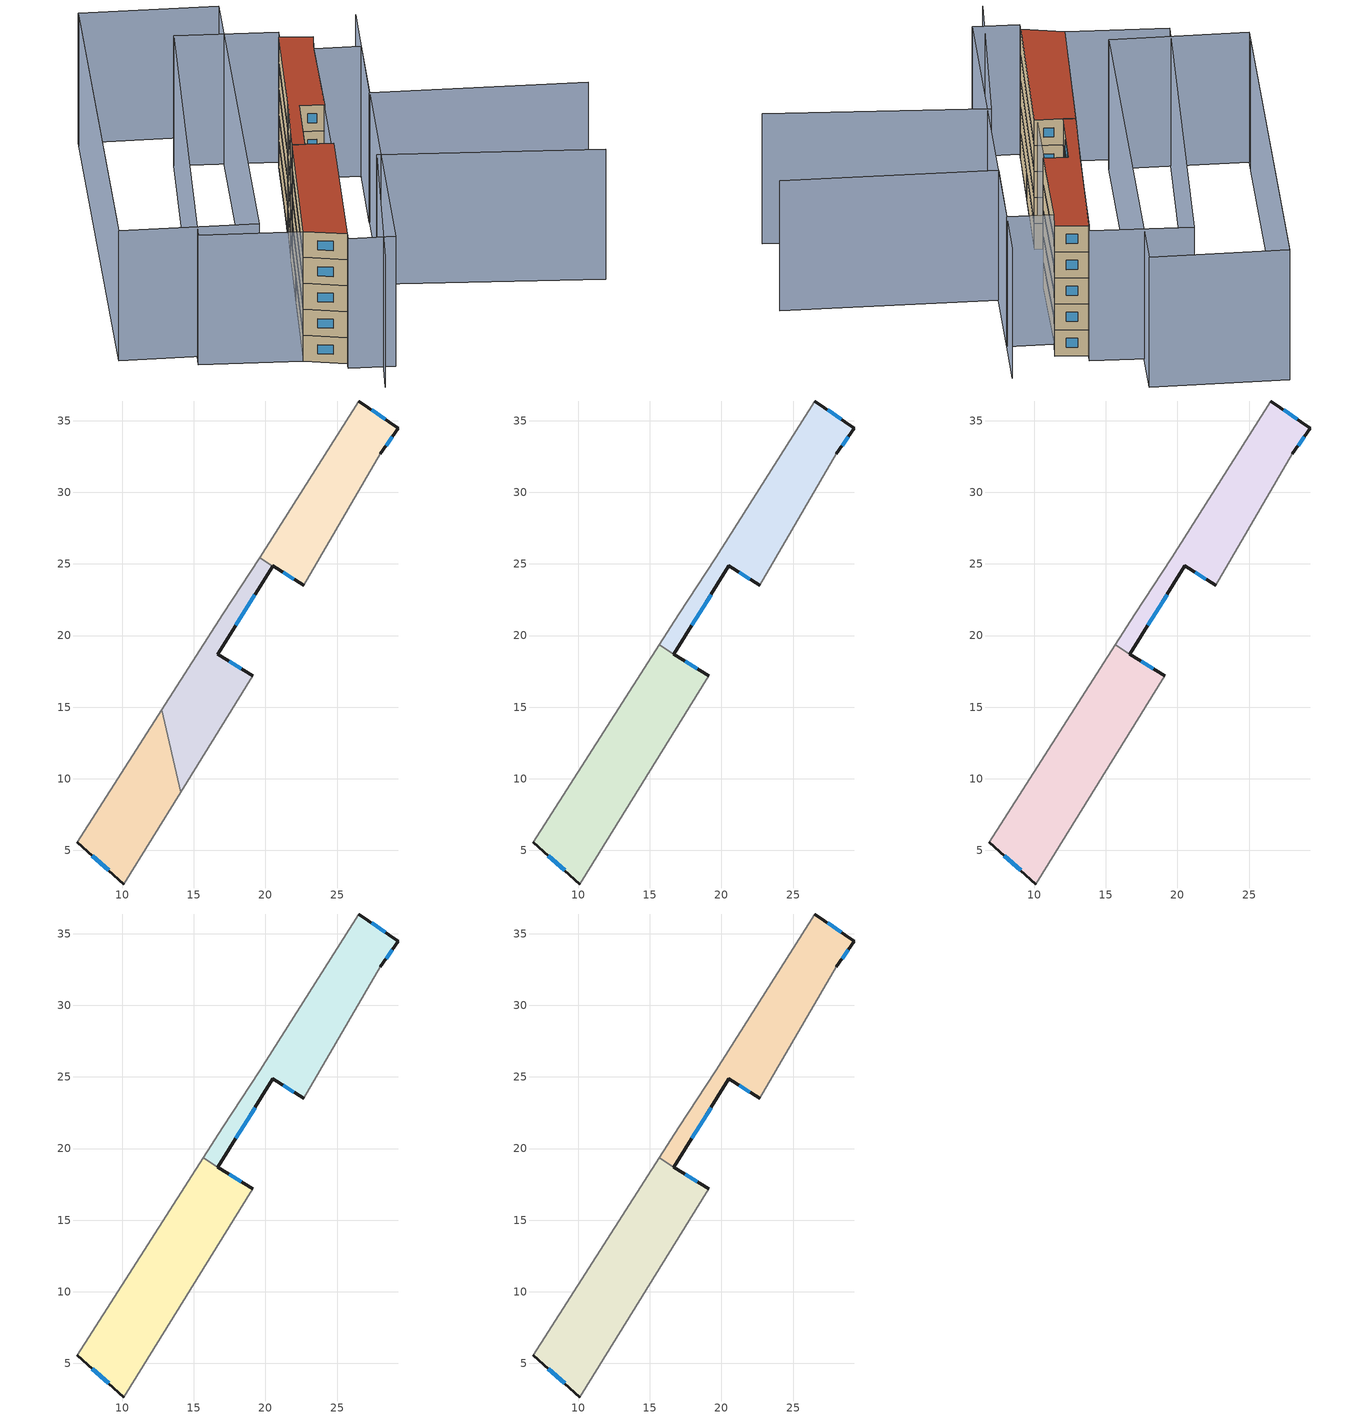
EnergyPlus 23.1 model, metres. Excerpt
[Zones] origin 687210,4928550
1988e5ef4fea53e4_F0_dwelling_0
 floor ground (EU_floor_Construction): 12.77,14.82 14.1,9.06 10.13,2.66 6.87,5.57 z0
 wall outside (EU_wall_Construction): 6.87,5.57 10.13,2.66 z0:3
 wall adiabatic (EU_wall_Construction): 10.13,2.66 14.1,9.06 / 12.77,14.82 6.87,5.57 z0:3
 wall to 1988e5ef4fea53e4_F0_dwelling_1 (EU_wall_Construction): 14.1,9.06 12.77,14.82 z0:3
 window (EU_Window_Construction): 7.93,4.62 9.07,3.6 z0.98:2.02
1988e5ef4fea53e4_F0_dwelling_1
 floor ground (EU_floor_Construction): 20.53,24.85 16.67,18.71 19.12,17.17 14.1,9.06 12.77,14.82 17.02,21.49 19.6,25.43 z0
 wall outside (EU_wall_Construction): 19.12,17.17 16.67,18.71 20.53,24.85 z0:3
 wall adiabatic (EU_wall_Construction): 19.6,25.43 17.02,21.49 12.77,14.82 / 14.1,9.06 19.12,17.17 z0:3
 wall to 1988e5ef4fea53e4_F0_dwelling_2 (EU_wall_Construction): 20.53,24.85 19.6,25.43 z0:3
 window (EU_Window_Construction): 17.93,20.7 19.27,22.85 / 18.32,17.67 17.47,18.21 z0.98:2.02
1988e5ef4fea53e4_F0_dwelling_2
 floor ground (EU_floor_Construction): 29.27,34.46 28.02,32.67 22.68,23.5 19.61,25.44 26.51,36.37 z0
 wall outside (EU_wall_Construction): 28.02,32.67 29.27,34.46 26.51,36.37 / 20.53,24.86 22.68,23.5 z0:3
 wall adiabatic (EU_wall_Construction): 26.51,36.37 19.61,25.45 / 22.68,23.5 28.02,32.67 z0:3
 window (EU_Window_Construction): 28.37,35.08 27.41,35.75 / 28.43,33.26 28.86,33.88 / 21.23,24.42 21.98,23.94 z0.98:2.02
1988e5ef4fea53e4_F1_dwelling_0
 floor to 1988e5ef4fea53e4_F0_dwelling_0 (EU_floor_Construction): 12.77,14.82 14.1,9.06 10.13,2.66 6.87,5.57 z3
 floor to 1988e5ef4fea53e4_F0_dwelling_1 (EU_floor_Construction): 19.12,17.17 14.1,9.06 12.77,14.82 15.65,19.34 z3
 wall outside (EU_wall_Construction): 6.87,5.57 10.13,2.66 / 19.12,17.17 16.67,18.7 z3:6
 wall adiabatic (EU_wall_Construction): 15.65,19.34 6.87,5.57 / 10.13,2.66 19.12,17.17 z3:6
 wall to 1988e5ef4fea53e4_F1_dwelling_1 (EU_wall_Construction): 16.67,18.7 15.65,19.34 z3:6
 window (EU_Window_Construction): 7.93,4.62 9.07,3.6 / 18.32,17.67 17.47,18.21 z3.98:5.02
1988e5ef4fea53e4_F1_dwelling_1
 floor to 1988e5ef4fea53e4_F0_dwelling_1 (EU_floor_Construction): 20.53,24.85 16.67,18.71 15.66,19.34 17.02,21.49 19.6,25.43 z3
 floor to 1988e5ef4fea53e4_F0_dwelling_2 (EU_floor_Construction): 29.27,34.46 28.02,32.67 22.68,23.5 19.61,25.44 26.51,36.37 z3
 wall outside (EU_wall_Construction): 28.02,32.67 29.27,34.46 26.51,36.37 / 16.67,18.71 20.53,24.86 22.68,23.5 z3:6
 wall adiabatic (EU_wall_Construction): 26.51,36.37 19.61,25.45 17.02,21.49 15.66,19.34 / 22.68,23.5 28.02,32.67 z3:6
 window (EU_Window_Construction): 28.37,35.08 27.41,35.75 / 28.43,33.26 28.86,33.88 / 21.23,24.42 21.98,23.94 / 17.93,20.71 19.28,22.85 z3.98:5.02
1988e5ef4fea53e4_F2_dwelling_0
 floor to 1988e5ef4fea53e4_F1_dwelling_0 (EU_floor_Construction): 19.12,17.17 10.13,2.66 6.87,5.57 15.65,19.34 z6
 wall outside (EU_wall_Construction): 6.87,5.57 10.13,2.66 / 19.12,17.17 16.67,18.7 z6:9
 wall adiabatic (EU_wall_Construction): 15.65,19.34 6.87,5.57 / 10.13,2.66 19.12,17.17 z6:9
 wall to 1988e5ef4fea53e4_F2_dwelling_1 (EU_wall_Construction): 16.67,18.7 15.65,19.34 z6:9
 window (EU_Window_Construction): 7.93,4.62 9.07,3.6 / 18.32,17.67 17.47,18.21 z6.98:8.02
1988e5ef4fea53e4_F2_dwelling_1
 floor to 1988e5ef4fea53e4_F1_dwelling_1 (EU_floor_Construction): 29.27,34.46 28.02,32.67 22.68,23.5 20.53,24.86 16.67,18.71 15.66,19.34 17.02,21.49 19.61,25.45 26.51,36.37 z6
 wall outside (EU_wall_Construction): 28.02,32.67 29.27,34.46 26.51,36.37 / 16.67,18.71 20.53,24.86 22.68,23.5 z6:9
 wall adiabatic (EU_wall_Construction): 26.51,36.37 19.61,25.45 17.02,21.49 15.66,19.34 / 22.68,23.5 28.02,32.67 z6:9
 window (EU_Window_Construction): 28.37,35.08 27.41,35.75 / 28.43,33.26 28.86,33.88 / 21.23,24.42 21.98,23.94 / 17.93,20.71 19.28,22.85 z6.98:8.02
1988e5ef4fea53e4_F3_dwelling_0
 floor to 1988e5ef4fea53e4_F2_dwelling_0 (EU_floor_Construction): 19.12,17.17 10.13,2.66 6.87,5.57 15.65,19.34 z9
 wall outside (EU_wall_Construction): 6.87,5.57 10.13,2.66 / 19.12,17.17 16.67,18.7 z9:12
 wall adiabatic (EU_wall_Construction): 15.65,19.34 6.87,5.57 / 10.13,2.66 19.12,17.17 z9:12
 wall to 1988e5ef4fea53e4_F3_dwelling_1 (EU_wall_Construction): 16.67,18.7 15.65,19.34 z9:12
 window (EU_Window_Construction): 7.93,4.62 9.07,3.6 / 18.32,17.67 17.47,18.21 z9.98:11.02
1988e5ef4fea53e4_F3_dwelling_1
 floor to 1988e5ef4fea53e4_F2_dwelling_1 (EU_floor_Construction): 29.27,34.46 28.02,32.67 22.68,23.5 20.53,24.86 16.67,18.71 15.66,19.34 17.02,21.49 19.61,25.45 26.51,36.37 z9
 wall outside (EU_wall_Construction): 28.02,32.67 29.27,34.46 26.51,36.37 / 16.67,18.71 20.53,24.86 22.68,23.5 z9:12
 wall adiabatic (EU_wall_Construction): 26.51,36.37 19.61,25.45 17.02,21.49 15.66,19.34 / 22.68,23.5 28.02,32.67 z9:12
 window (EU_Window_Construction): 28.37,35.08 27.41,35.75 / 28.43,33.26 28.86,33.88 / 21.23,24.42 21.98,23.94 / 17.93,20.71 19.28,22.85 z9.98:11.02
1988e5ef4fea53e4_F4_dwelling_0
 floor to 1988e5ef4fea53e4_F3_dwelling_0 (EU_floor_Construction): 19.12,17.17 10.13,2.66 6.87,5.57 15.65,19.34 z12
 wall outside (EU_wall_Construction): 6.87,5.57 10.13,2.66 / 19.12,17.17 16.67,18.7 z12:15
 wall adiabatic (EU_wall_Construction): 15.65,19.34 6.87,5.57 / 10.13,2.66 19.12,17.17 z12:15
 wall to 1988e5ef4fea53e4_F4_dwelling_1 (EU_wall_Construction): 16.67,18.7 15.65,19.34 z12:15
 window (EU_Window_Construction): 7.93,4.62 9.07,3.6 / 18.32,17.67 17.47,18.21 z12.98:14.02
 roof outside (EU_roof_Construction): 10.13,2.66 19.12,17.17 15.65,19.34 6.87,5.57 z15
1988e5ef4fea53e4_F4_dwelling_1
 floor to 1988e5ef4fea53e4_F3_dwelling_1 (EU_floor_Construction): 29.27,34.46 28.02,32.67 22.68,23.5 20.53,24.86 16.67,18.71 15.66,19.34 17.02,21.49 19.61,25.45 26.51,36.37 z12
 wall outside (EU_wall_Construction): 28.02,32.67 29.27,34.46 26.51,36.37 / 16.67,18.71 20.53,24.86 22.68,23.5 z12:15
 wall adiabatic (EU_wall_Construction): 26.51,36.37 19.61,25.45 17.02,21.49 15.66,19.34 / 22.68,23.5 28.02,32.67 z12:15
 window (EU_Window_Construction): 28.37,35.08 27.41,35.75 / 28.43,33.26 28.86,33.88 / 21.23,24.42 21.98,23.94 / 17.93,20.71 19.28,22.85 z12.98:14.02
 roof outside (EU_roof_Construction): 22.68,23.5 28.02,32.67 29.27,34.46 26.51,36.37 19.61,25.45 17.02,21.49 15.66,19.34 16.67,18.71 20.53,24.86 z15
shading: 10.5,-3.07 21.24,12.95 / 21.24,12.95 39.99,0.39 / 13.06,51.35 -6.87,17.82 / 46.08,11.56 27.51,22.75 / 27.51,22.75 35.1,35.32 / 9.66,1.86 28.02,32.68 / 28.02,32.68 32.06,30.27 / 32.06,30.27 13.69,-0.54 / 13.69,-0.54 9.66,1.86 / 27.1,37.17 6.87,5.57 / 6.87,5.57 -1.87,11.16 / -1.87,11.16 18.36,42.77 / 18.36,42.77 27.1,37.17 / -7.68,16.45 13.29,51.74 / 13.29,51.74 25.22,44.65 / 25.22,44.65 4.25,9.36 / 4.25,9.36 -7.68,16.45 z0:15
[Building]
EU S2 Campaign: North Axis=0; Terrain=City; Solar Distribution=FullExterior
[Site:Location]
Bologna: Latitude=44.5; Longitude=11.25; Time Zone=1; Elevation=37
[SizingPeriod:WeatherFileDays]
AnnualSizingPeriod: Begin Month=1; Begin Day of Month=1; End Month=12; End Day of Month=31; Day of Week for Start Day=Monday; Use Weather File Daylight Saving Period=No; Use Weather File Rain and Snow Indicators=No
[MATERIAL]
EU_InternalMass_Material: Roughness=MediumRough; Thickness=0.1; Conductivity=1; Density=1800; Specific Heat=900; Thermal Absorptance=0.9; Solar Absorptance=0.7; Visible Absorptance=0.7
[MATERIAL:NOMASS] Roughness=MediumRough; Thermal Absorptance=0.9; Solar Absorptance=0.7; Visible Absorptance=0.7
Name | Thermal Resistance
EU_wall_NoMass | 0.905828
EU_roof_NoMass | 0.37593
EU_floor_NoMass | 0.67114
[WINDOWMATERIAL:SIMPLEGLAZINGSYSTEM]
EU_Window_SimpleGlazing: UFactor=4.52486; Solar Heat Gain Coefficient=0.85; Visible Transmittance=0.85
[CONSTRUCTION]
EU_wall_Construction: EU_wall_NoMass
EU_roof_Construction: EU_roof_NoMass
EU_floor_Construction: EU_floor_NoMass
EU_Window_Construction: EU_Window_SimpleGlazing
EU_InternalMass_Construction: EU_InternalMass_Material
[ZONE] Type=1; Multiplier=1; Ceiling Height=autocalculate; Floor Area=autocalculate; Part of Total Floor Area=Yes
Name | Volume
1988e5ef4fea53e4_F0_dwelling_0 | 117.998
1988e5ef4fea53e4_F1_dwelling_0 | 210.367
1988e5ef4fea53e4_F2_dwelling_0; 1988e5ef4fea53e4_F3_dwelling_0; 1988e5ef4fea53e4_F4_dwelling_0 | 210.368
1988e5ef4fea53e4_F0_dwelling_1 | 117.546
1988e5ef4fea53e4_F1_dwelling_1 | 156.868
1988e5ef4fea53e4_F2_dwelling_1; 1988e5ef4fea53e4_F3_dwelling_1; 1988e5ef4fea53e4_F4_dwelling_1 | 156.889
1988e5ef4fea53e4_F0_dwelling_2 | 131.715
[INTERNALMASS] Construction=EU_InternalMass_Construction
Name | Zone or ZoneList | Surface Area
1988e5ef4fea53e4_F0_dwelling_0_EU_InternalMass | 1988e5ef4fea53e4_F0_dwelling_0 | 39.3323
1988e5ef4fea53e4_F0_dwelling_1_EU_InternalMass | 1988e5ef4fea53e4_F0_dwelling_1 | 39.1804
1988e5ef4fea53e4_F0_dwelling_2_EU_InternalMass | 1988e5ef4fea53e4_F0_dwelling_2 | 43.9142
1988e5ef4fea53e4_F1_dwelling_0_EU_InternalMass | 1988e5ef4fea53e4_F1_dwelling_0 | 70.1232
1988e5ef4fea53e4_F1_dwelling_1_EU_InternalMass | 1988e5ef4fea53e4_F1_dwelling_1 | 52.2998
1988e5ef4fea53e4_F2_dwelling_0_EU_InternalMass | 1988e5ef4fea53e4_F2_dwelling_0 | 70.1232
1988e5ef4fea53e4_F2_dwelling_1_EU_InternalMass | 1988e5ef4fea53e4_F2_dwelling_1 | 52.2998
1988e5ef4fea53e4_F3_dwelling_0_EU_InternalMass | 1988e5ef4fea53e4_F3_dwelling_0 | 70.1232
1988e5ef4fea53e4_F3_dwelling_1_EU_InternalMass | 1988e5ef4fea53e4_F3_dwelling_1 | 52.2998
1988e5ef4fea53e4_F4_dwelling_0_EU_InternalMass | 1988e5ef4fea53e4_F4_dwelling_0 | 70.1232
1988e5ef4fea53e4_F4_dwelling_1_EU_InternalMass | 1988e5ef4fea53e4_F4_dwelling_1 | 52.2998
[OTHEREQUIPMENT] Fuel Type=Electricity; Design Level Calculation Method=Watts/Area; Power per Zone Floor Area=1; Fraction Latent=0; Fraction Radiant=0; Fraction Lost=0; Carbon Dioxide Generation Rate=0; EndUse Subcategory=EU_Step8_InternalGains
Name | Zone or ZoneList or Space or SpaceList | Schedule
EU_Step8_InternalGain_1988e5ef4fea53e4_F0_dwelling_0_f000 | 1988e5ef4fea53e4_F0_dwelling_0 | EU_Step8_GainSchedule_1988e5ef4fea53e4_F0_dwelling_0_f000
EU_Step8_InternalGain_1988e5ef4fea53e4_F0_dwelling_1_f000 | 1988e5ef4fea53e4_F0_dwelling_1 | EU_Step8_GainSchedule_1988e5ef4fea53e4_F0_dwelling_1_f000
EU_Step8_InternalGain_1988e5ef4fea53e4_F0_dwelling_2_f000 | 1988e5ef4fea53e4_F0_dwelling_2 | EU_Step8_GainSchedule_1988e5ef4fea53e4_F0_dwelling_2_f000
EU_Step8_InternalGain_1988e5ef4fea53e4_F1_dwelling_0_f000 | 1988e5ef4fea53e4_F1_dwelling_0 | EU_Step8_GainSchedule_1988e5ef4fea53e4_F1_dwelling_0_f000
EU_Step8_InternalGain_1988e5ef4fea53e4_F1_dwelling_1_f000 | 1988e5ef4fea53e4_F1_dwelling_1 | EU_Step8_GainSchedule_1988e5ef4fea53e4_F1_dwelling_1_f000
EU_Step8_InternalGain_1988e5ef4fea53e4_F2_dwelling_0_f000 | 1988e5ef4fea53e4_F2_dwelling_0 | EU_Step8_GainSchedule_1988e5ef4fea53e4_F2_dwelling_0_f000
EU_Step8_InternalGain_1988e5ef4fea53e4_F2_dwelling_1_f000 | 1988e5ef4fea53e4_F2_dwelling_1 | EU_Step8_GainSchedule_1988e5ef4fea53e4_F2_dwelling_1_f000
EU_Step8_InternalGain_1988e5ef4fea53e4_F3_dwelling_0_f000 | 1988e5ef4fea53e4_F3_dwelling_0 | EU_Step8_GainSchedule_1988e5ef4fea53e4_F3_dwelling_0_f000
EU_Step8_InternalGain_1988e5ef4fea53e4_F3_dwelling_1_f000 | 1988e5ef4fea53e4_F3_dwelling_1 | EU_Step8_GainSchedule_1988e5ef4fea53e4_F3_dwelling_1_f000
EU_Step8_InternalGain_1988e5ef4fea53e4_F4_dwelling_0_f000 | 1988e5ef4fea53e4_F4_dwelling_0 | EU_Step8_GainSchedule_1988e5ef4fea53e4_F4_dwelling_0_f000
EU_Step8_InternalGain_1988e5ef4fea53e4_F4_dwelling_1_f000 | 1988e5ef4fea53e4_F4_dwelling_1 | EU_Step8_GainSchedule_1988e5ef4fea53e4_F4_dwelling_1_f000
[ZONEVENTILATION:DESIGNFLOWRATE] Schedule=EU_AlwaysOn; Design Flow Rate Calculation Method=AirChanges/Hour; Air Changes per Hour=0.73129; Ventilation Type=Natural; Fan Pressure Rise=0; Fan Total Efficiency=1; Constant Term Coefficient=1; Temperature Term Coefficient=0; Velocity Term Coefficient=0; Velocity Squared Term Coefficient=0; Minimum Indoor Temperature=-100; Maximum Indoor Temperature=100; Delta Temperature=-100; Minimum Outdoor Temperature=-100; Maximum Outdoor Temperature=100; Maximum Wind Speed=40
Name | Zone or ZoneList or Space or SpaceList
EU_ConstantAir_1988e5ef4fea53e4_F0_dwelling_0 | 1988e5ef4fea53e4_F0_dwelling_0
EU_ConstantAir_1988e5ef4fea53e4_F0_dwelling_1 | 1988e5ef4fea53e4_F0_dwelling_1
EU_ConstantAir_1988e5ef4fea53e4_F0_dwelling_2 | 1988e5ef4fea53e4_F0_dwelling_2
EU_ConstantAir_1988e5ef4fea53e4_F1_dwelling_0 | 1988e5ef4fea53e4_F1_dwelling_0
EU_ConstantAir_1988e5ef4fea53e4_F1_dwelling_1 | 1988e5ef4fea53e4_F1_dwelling_1
EU_ConstantAir_1988e5ef4fea53e4_F2_dwelling_0 | 1988e5ef4fea53e4_F2_dwelling_0
EU_ConstantAir_1988e5ef4fea53e4_F2_dwelling_1 | 1988e5ef4fea53e4_F2_dwelling_1
EU_ConstantAir_1988e5ef4fea53e4_F3_dwelling_0 | 1988e5ef4fea53e4_F3_dwelling_0
EU_ConstantAir_1988e5ef4fea53e4_F3_dwelling_1 | 1988e5ef4fea53e4_F3_dwelling_1
EU_ConstantAir_1988e5ef4fea53e4_F4_dwelling_0 | 1988e5ef4fea53e4_F4_dwelling_0
EU_ConstantAir_1988e5ef4fea53e4_F4_dwelling_1 | 1988e5ef4fea53e4_F4_dwelling_1
[HVACTEMPLATE:THERMOSTAT] Constant Heating Setpoint=20; Constant Cooling Setpoint=50
EU_HeatOnly_1988e5ef4fea53e4_F0_dwelling_0; EU_HeatOnly_1988e5ef4fea53e4_F0_dwelling_1; EU_HeatOnly_1988e5ef4fea53e4_F0_dwelling_2; EU_HeatOnly_1988e5ef4fea53e4_F1_dwelling_0; EU_HeatOnly_1988e5ef4fea53e4_F1_dwelling_1; EU_HeatOnly_1988e5ef4fea53e4_F2_dwelling_0; EU_HeatOnly_1988e5ef4fea53e4_F2_dwelling_1; EU_HeatOnly_1988e5ef4fea53e4_F3_dwelling_0; EU_HeatOnly_1988e5ef4fea53e4_F3_dwelling_1; EU_HeatOnly_1988e5ef4fea53e4_F4_dwelling_0; EU_HeatOnly_1988e5ef4fea53e4_F4_dwelling_1
[HVACTEMPLATE:ZONE:IDEALLOADSAIRSYSTEM] System Availability Schedule=EU_AlwaysOn; Maximum Heating Supply Air Temperature=50; Minimum Cooling Supply Air Temperature=13; Maximum Heating Supply Air Humidity Ratio=0.0156; Minimum Cooling Supply Air Humidity Ratio=0.0077; Heating Limit=NoLimit; Cooling Limit=NoLimit; Heating Availability Schedule=EU_AlwaysOn; Cooling Availability Schedule=EU_CoolingOff; Dehumidification Control Type=ConstantSensibleHeatRatio; Cooling Sensible Heat Ratio=0.7; Dehumidification Setpoint=60; Humidification Control Type=None; Humidification Setpoint=30; Outdoor Air Method=None; Outdoor Air Flow Rate per Person=0.00944; Outdoor Air Flow Rate per Zone Floor Area=0; Outdoor Air Flow Rate per Zone=0; Demand Controlled Ventilation Type=None; Outdoor Air Economizer Type=NoEconomizer; Heat Recovery Type=None; Sensible Heat Recovery Effectiveness=0.7; Latent Heat Recovery Effectiveness=0.65
Name | Template Thermostat
1988e5ef4fea53e4_F0_dwelling_0 | EU_HeatOnly_1988e5ef4fea53e4_F0_dwelling_0
1988e5ef4fea53e4_F0_dwelling_1 | EU_HeatOnly_1988e5ef4fea53e4_F0_dwelling_1
1988e5ef4fea53e4_F0_dwelling_2 | EU_HeatOnly_1988e5ef4fea53e4_F0_dwelling_2
1988e5ef4fea53e4_F1_dwelling_0 | EU_HeatOnly_1988e5ef4fea53e4_F1_dwelling_0
1988e5ef4fea53e4_F1_dwelling_1 | EU_HeatOnly_1988e5ef4fea53e4_F1_dwelling_1
1988e5ef4fea53e4_F2_dwelling_0 | EU_HeatOnly_1988e5ef4fea53e4_F2_dwelling_0
1988e5ef4fea53e4_F2_dwelling_1 | EU_HeatOnly_1988e5ef4fea53e4_F2_dwelling_1
1988e5ef4fea53e4_F3_dwelling_0 | EU_HeatOnly_1988e5ef4fea53e4_F3_dwelling_0
1988e5ef4fea53e4_F3_dwelling_1 | EU_HeatOnly_1988e5ef4fea53e4_F3_dwelling_1
1988e5ef4fea53e4_F4_dwelling_0 | EU_HeatOnly_1988e5ef4fea53e4_F4_dwelling_0
1988e5ef4fea53e4_F4_dwelling_1 | EU_HeatOnly_1988e5ef4fea53e4_F4_dwelling_1
[SIZING:ZONE] Zone Cooling Design Supply Air Temperature Input Method=SupplyAirTemperature; Zone Cooling Design Supply Air Temperature=13; Zone Heating Design Supply Air Temperature Input Method=SupplyAirTemperature; Zone Heating Design Supply Air Temperature=50; Zone Cooling Design Supply Air Humidity Ratio=0.008; Zone Heating Design Supply Air Humidity Ratio=0.008; Cooling Design Air Flow Method=DesignDay; Cooling Design Air Flow Rate=0; Cooling Minimum Air Flow per Zone Floor Area=0.000762; Cooling Minimum Air Flow=0; Cooling Minimum Air Flow Fraction=0.2; Heating Design Air Flow Method=DesignDay; Heating Design Air Flow Rate=0; Heating Maximum Air Flow per Zone Floor Area=0.002032; Heating Maximum Air Flow=0.141576; Heating Maximum Air Flow Fraction=0.3; Account for Dedicated Outdoor Air System=No; Dedicated Outdoor Air System Control Strategy=NeutralSupplyAir; Dedicated Outdoor Air Low Setpoint Temperature for Design=autosize; Dedicated Outdoor Air High Setpoint Temperature for Design=autosize; Zone Load Sizing Method=Sensible Load Only No Latent Load; Zone Latent Cooling Design Supply Air Humidity Ratio Input Method=HumidityRatioDifference; Zone Cooling Design Supply Air Humidity Ratio Difference=0.005; Zone Latent Heating Design Supply Air Humidity Ratio Input Method=HumidityRatioDifference; Zone Humidification Design Supply Air Humidity Ratio Difference=0.005
1988e5ef4fea53e4_F0_dwelling_0; 1988e5ef4fea53e4_F0_dwelling_1; 1988e5ef4fea53e4_F0_dwelling_2; 1988e5ef4fea53e4_F1_dwelling_0; 1988e5ef4fea53e4_F1_dwelling_1; 1988e5ef4fea53e4_F2_dwelling_0; 1988e5ef4fea53e4_F2_dwelling_1; 1988e5ef4fea53e4_F3_dwelling_0; 1988e5ef4fea53e4_F3_dwelling_1; 1988e5ef4fea53e4_F4_dwelling_0; 1988e5ef4fea53e4_F4_dwelling_1
[SCHEDULE:CONSTANT]
Name | Hourly Value
EU_AlwaysOn | 1
EU_CoolingOff | 0
[SCHEDULE:FILE] Column Number=1; Rows to Skip at Top=0; Number of Hours of Data=8760; Column Separator=Comma; Interpolate to Timestep=No; Minutes per Item=60; Adjust Schedule for Daylight Savings=Yes
Name | File
EU_Step8_GainSchedule_1988e5ef4fea53e4_F0_dwelling_0_f000 | ../../schedules/1988e5ef4fea53e4/1988e5ef4fea53e4_F0_dwelling_0_f000_gain.csv
EU_Step8_GainSchedule_1988e5ef4fea53e4_F0_dwelling_1_f000 | ../../schedules/1988e5ef4fea53e4/1988e5ef4fea53e4_F0_dwelling_1_f000_gain.csv
EU_Step8_GainSchedule_1988e5ef4fea53e4_F0_dwelling_2_f000 | ../../schedules/1988e5ef4fea53e4/1988e5ef4fea53e4_F0_dwelling_2_f000_gain.csv
EU_Step8_GainSchedule_1988e5ef4fea53e4_F1_dwelling_0_f000 | ../../schedules/1988e5ef4fea53e4/1988e5ef4fea53e4_F1_dwelling_0_f000_gain.csv
EU_Step8_GainSchedule_1988e5ef4fea53e4_F1_dwelling_1_f000 | ../../schedules/1988e5ef4fea53e4/1988e5ef4fea53e4_F1_dwelling_1_f000_gain.csv
EU_Step8_GainSchedule_1988e5ef4fea53e4_F2_dwelling_0_f000 | ../../schedules/1988e5ef4fea53e4/1988e5ef4fea53e4_F2_dwelling_0_f000_gain.csv
EU_Step8_GainSchedule_1988e5ef4fea53e4_F2_dwelling_1_f000 | ../../schedules/1988e5ef4fea53e4/1988e5ef4fea53e4_F2_dwelling_1_f000_gain.csv
EU_Step8_GainSchedule_1988e5ef4fea53e4_F3_dwelling_0_f000 | ../../schedules/1988e5ef4fea53e4/1988e5ef4fea53e4_F3_dwelling_0_f000_gain.csv
EU_Step8_GainSchedule_1988e5ef4fea53e4_F3_dwelling_1_f000 | ../../schedules/1988e5ef4fea53e4/1988e5ef4fea53e4_F3_dwelling_1_f000_gain.csv
EU_Step8_GainSchedule_1988e5ef4fea53e4_F4_dwelling_0_f000 | ../../schedules/1988e5ef4fea53e4/1988e5ef4fea53e4_F4_dwelling_0_f000_gain.csv
EU_Step8_GainSchedule_1988e5ef4fea53e4_F4_dwelling_1_f000 | ../../schedules/1988e5ef4fea53e4/1988e5ef4fea53e4_F4_dwelling_1_f000_gain.csv
